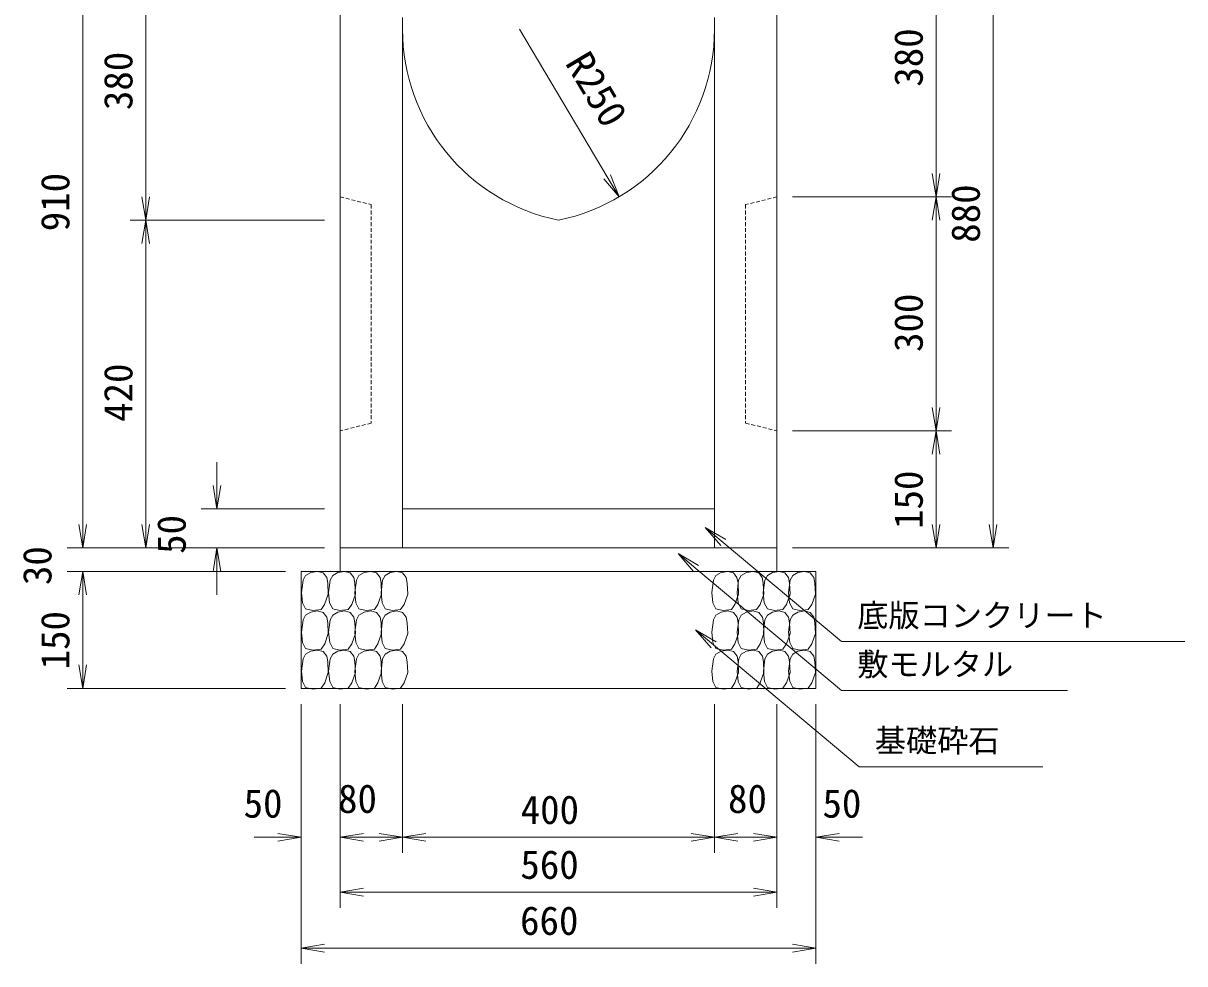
# Model space of a CAD drawing. Units: millimetres on the paper. Extents: x 0 to 841, y 0 to 594.
# Drawn here: x 294.1 to 368.6, y 186.3 to 246.6 of the extents above; entities that cross this region are included whole.
import ezdxf
from ezdxf.enums import TextEntityAlignment as Align

# ---------------------------------------------------------------- set-up
doc = ezdxf.new("R2010")
doc.units = ezdxf.units.MM
doc.linetypes.add('USER2', pattern=[0.375, 0.25, -0.125])
for name, color, linetype, lineweight in [('D-STR-DIM（寸法）', 7, 'Continuous', 18), ('D-STR-HTXT（旗揚げ）', 7, 'Continuous', 18), ('D-STR-STR2（構造物）', 7, 'Continuous', 18), ('D-STR-STRn（構造物）', 7, 'Continuous', 18), ('D-STR-TXT（文字）', 7, 'Continuous', 18), ('D-STR（構造物外形線）', 1, 'Continuous', 18)]:
    doc.layers.add(name, color=color, linetype=linetype, lineweight=lineweight)
doc.styles.add('ＭＳ ゴシック', font='')
doc.styles.get('ＭＳ ゴシック').set_extended_font_data('MS Gothic')

msp = doc.modelspace()

# ---------------------------------------------------------------- linework, layer by layer
at = {"layer": 'D-STR-DIM（寸法）'}
for p, q in [((297.932, 256.931), (297.932, 214.431)), ((356.298, 255.431), (356.298, 214.431)), ((352.638, 236.931), (352.638, 252.931)), ((301.972, 251.431), (301.972, 235.431)), ((325.935, 246.178), (331.553, 236.721)), ((331.767, 236.848), (332.318, 235.431)), ((352.638, 235.431), (352.388, 236.931)), ((352.888, 236.931), (352.638, 235.431)), ((352.638, 235.431), (352.638, 236.931)), ((332.318, 235.431), (331.338, 236.593)), ((332.318, 235.431), (331.553, 236.721)), ((301.972, 233.931), (301.722, 235.431)), ((302.222, 235.431), (301.972, 233.931)), ((301.972, 233.931), (301.972, 235.431)), ((343.435, 235.431), (353.638, 235.431)), ((343.435, 235.431), (353.638, 235.431)), ((352.388, 233.931), (352.638, 235.431)), ((352.638, 235.431), (352.888, 233.931)), ((352.638, 235.431), (352.638, 233.931)), ((313.435, 233.931), (300.972, 233.931)), ((313.435, 233.931), (300.972, 233.931)), ((301.722, 232.431), (301.972, 233.931)), ((301.972, 233.931), (302.222, 232.431)), ((301.972, 233.931), (301.972, 232.431)), ((352.638, 221.931), (352.638, 233.931)), ((301.972, 214.431), (301.972, 232.431)), ((352.638, 220.431), (352.388, 221.931)), ((352.888, 221.931), (352.638, 220.431)), ((352.638, 220.431), (352.638, 221.931)), ((343.435, 220.431), (353.638, 220.431)), ((343.435, 220.431), (353.638, 220.431)), ((352.388, 218.931), (352.638, 220.431)), ((352.638, 220.431), (352.888, 218.931)), ((352.638, 220.431), (352.638, 218.931)), ((352.638, 214.431), (352.638, 218.931)), ((306.538, 216.931), (306.538, 218.431)), ((306.538, 215.431), (306.288, 216.931)), ((306.788, 216.931), (306.538, 215.431)), ((306.538, 215.431), (306.538, 216.931)), ((297.932, 214.431), (297.932, 215.931)), ((313.435, 215.431), (305.538, 215.431)), ((297.932, 212.931), (297.682, 214.431)), ((297.932, 212.931), (297.682, 214.431)), ((298.182, 214.431), (297.932, 212.931)), ((297.932, 212.931), (297.932, 214.431)), ((298.182, 214.431), (297.932, 212.931)), ((297.932, 212.931), (297.932, 214.431)), ((301.972, 212.931), (301.722, 214.431)), ((302.222, 214.431), (301.972, 212.931)), ((301.972, 212.931), (301.972, 214.431)), ((338.838, 213.088), (337.848, 214.242)), ((337.848, 214.242), (339.159, 213.472)), ((337.848, 214.242), (338.999, 213.28)), ((352.638, 212.931), (352.388, 214.431)), ((352.888, 214.431), (352.638, 212.931)), ((352.638, 212.931), (352.638, 214.431)), ((356.298, 212.931), (356.048, 214.431)), ((356.548, 214.431), (356.298, 212.931)), ((356.298, 212.931), (356.298, 214.431)), ((313.435, 212.931), (296.932, 212.931)), ((313.435, 212.931), (296.932, 212.931)), ((313.435, 212.931), (300.972, 212.931)), ((313.435, 212.931), (305.538, 212.931)), ((306.288, 211.431), (306.538, 212.931)), ((306.538, 212.931), (306.788, 211.431)), ((306.538, 212.931), (306.538, 211.431)), ((337.09, 211.417), (336.1, 212.571)), ((336.1, 212.571), (337.411, 211.8)), ((336.1, 212.571), (337.25, 211.608)), ((343.435, 212.931), (353.638, 212.931)), ((343.435, 212.931), (357.298, 212.931)), ((310.935, 211.431), (296.932, 211.431)), ((310.935, 211.431), (296.932, 211.431)), ((297.682, 209.931), (297.932, 211.431)), ((297.682, 209.931), (297.932, 211.431)), ((297.932, 211.431), (298.182, 209.931)), ((297.932, 211.431), (297.932, 209.931)), ((297.932, 211.431), (298.182, 209.931)), ((297.932, 211.431), (297.932, 209.931)), ((306.538, 211.431), (306.538, 209.931)), ((297.932, 209.931), (297.932, 205.431)), ((297.932, 209.931), (297.932, 208.431)), ((338.219, 206.532), (337.228, 207.686)), ((337.228, 207.686), (338.539, 206.915)), ((337.228, 207.686), (338.379, 206.724)), ((297.932, 203.931), (297.682, 205.431)), ((298.182, 205.431), (297.932, 203.931)), ((297.932, 203.931), (297.932, 205.431)), ((310.935, 203.931), (296.932, 203.931)), ((310.435, 194.643), (311.935, 194.393)), ((311.935, 194.393), (310.435, 194.143)), ((311.935, 194.393), (310.435, 194.393)), ((314.435, 194.393), (315.935, 194.643)), ((314.435, 194.393), (315.935, 194.643)), ((315.935, 194.143), (314.435, 194.393)), ((314.435, 194.393), (315.935, 194.393)), ((315.935, 194.143), (314.435, 194.393)), ((314.435, 194.393), (315.935, 194.393)), ((316.935, 194.643), (318.435, 194.393)), ((318.435, 194.393), (316.935, 194.143)), ((318.435, 194.393), (316.935, 194.393)), ((318.435, 194.393), (319.935, 194.643)), ((319.935, 194.143), (318.435, 194.393)), ((318.435, 194.393), (319.935, 194.393)), ((336.935, 194.643), (338.435, 194.393)), ((338.435, 194.393), (336.935, 194.143)), ((338.435, 194.393), (336.935, 194.393)), ((338.435, 194.393), (339.935, 194.643)), ((339.935, 194.143), (338.435, 194.393)), ((338.435, 194.393), (339.935, 194.393)), ((340.935, 194.643), (342.435, 194.393)), ((340.935, 194.643), (342.435, 194.393)), ((342.435, 194.393), (340.935, 194.143)), ((342.435, 194.393), (340.935, 194.393)), ((342.435, 194.393), (340.935, 194.143)), ((342.435, 194.393), (340.935, 194.393)), ((344.935, 194.393), (346.435, 194.643)), ((346.435, 194.143), (344.935, 194.393)), ((344.935, 194.393), (346.435, 194.393)), ((314.435, 190.877), (315.935, 191.127)), ((315.935, 190.627), (314.435, 190.877)), ((314.435, 190.877), (315.935, 190.877)), ((340.935, 191.127), (342.435, 190.877)), ((342.435, 190.877), (340.935, 190.627)), ((342.435, 190.877), (340.935, 190.877)), ((311.935, 187.286), (313.435, 187.536)), ((313.435, 187.036), (311.935, 187.286)), ((311.935, 187.286), (313.435, 187.286)), ((343.435, 187.536), (344.935, 187.286)), ((344.935, 187.286), (343.435, 187.036)), ((344.935, 187.286), (343.435, 187.286))]:
    msp.add_line(p, q, dxfattribs=at)
at = {"layer": 'D-STR-DIM（寸法）', "linetype": 'USER2'}
for p, q in [((314.435, 235.431), (316.435, 234.931)), ((342.435, 235.431), (340.435, 234.931)), ((316.435, 234.931), (316.435, 220.931)), ((340.435, 234.931), (340.435, 220.931)), ((316.435, 220.931), (314.435, 220.431)), ((340.435, 220.931), (342.435, 220.431))]:
    msp.add_line(p, q, dxfattribs=at)
at = {"layer": 'D-STR-HTXT（旗揚げ）'}
for p, q in [((338.999, 213.28), (346.588, 206.933)), ((337.25, 211.608), (346.588, 203.8)), ((338.379, 206.724), (347.717, 198.915)), ((346.588, 206.933), (368.586, 206.933)), ((346.588, 203.8), (361.073, 203.8)), ((311.935, 202.931), (311.935, 193.393)), ((311.935, 202.931), (311.935, 186.286)), ((314.435, 202.931), (314.435, 193.393)), ((314.435, 202.931), (314.435, 193.393)), ((314.435, 202.931), (314.435, 189.877)), ((318.435, 202.912), (318.435, 193.393)), ((318.435, 202.912), (318.435, 193.393)), ((338.435, 202.931), (338.435, 193.393)), ((338.435, 202.931), (338.435, 193.393)), ((342.435, 202.931), (342.435, 193.393)), ((342.435, 202.931), (342.435, 193.393)), ((342.435, 202.931), (342.435, 189.877)), ((344.935, 202.931), (344.935, 193.393)), ((344.935, 202.931), (344.935, 186.286)), ((347.717, 198.915), (359.496, 198.915)), ((310.435, 194.393), (308.935, 194.393)), ((315.935, 194.393), (317.435, 194.393)), ((315.935, 194.393), (316.935, 194.393)), ((319.935, 194.393), (336.935, 194.393)), ((340.935, 194.393), (339.435, 194.393)), ((340.935, 194.393), (339.935, 194.393)), ((346.435, 194.393), (347.935, 194.393)), ((340.935, 190.877), (315.935, 190.877)), ((313.435, 187.286), (343.435, 187.286))]:
    msp.add_line(p, q, dxfattribs=at)
at = {"layer": 'D-STR-STR2（構造物）'}
msp.add_line((338.435, 215.431), (318.435, 215.431), dxfattribs=at)
at = {"layer": 'D-STR-STRn（構造物）'}
for p, q in [((314.435, 212.931), (314.435, 211.431)), ((342.435, 212.931), (342.435, 211.431)), ((311.935, 211.431), (344.935, 211.431)), ((311.935, 203.931), (311.935, 211.431)), ((311.96, 210.076), (312.059, 210.867)), ((312.059, 210.867), (312.223, 211.164)), ((312.223, 211.164), (312.553, 211.361)), ((312.553, 211.361), (312.982, 211.427)), ((312.982, 211.427), (313.345, 211.328)), ((313.345, 211.328), (313.576, 211.032)), ((313.576, 211.032), (313.642, 210.669)), ((313.698, 210.076), (313.797, 210.867)), ((313.797, 210.867), (313.962, 211.164)), ((313.962, 211.164), (314.291, 211.361)), ((314.291, 211.361), (314.72, 211.427)), ((314.72, 211.427), (315.083, 211.328)), ((315.083, 211.328), (315.314, 211.032)), ((315.314, 211.032), (315.38, 210.669)), ((315.378, 210.076), (315.477, 210.867)), ((315.477, 210.867), (315.642, 211.164)), ((315.642, 211.164), (315.972, 211.361)), ((315.972, 211.361), (316.4, 211.427)), ((316.4, 211.427), (316.763, 211.328)), ((316.763, 211.328), (316.994, 211.032)), ((316.994, 211.032), (317.06, 210.669)), ((317.058, 210.076), (317.157, 210.867)), ((317.157, 210.867), (317.322, 211.164)), ((317.322, 211.164), (317.652, 211.361)), ((317.652, 211.361), (318.08, 211.427)), ((318.08, 211.427), (318.443, 211.328)), ((318.443, 211.328), (318.674, 211.032)), ((318.674, 211.032), (318.74, 210.669)), ((338.264, 210.076), (338.363, 210.867)), ((338.363, 210.867), (338.528, 211.164)), ((338.528, 211.164), (338.857, 211.361)), ((338.857, 211.361), (339.286, 211.427)), ((339.286, 211.427), (339.649, 211.328)), ((339.649, 211.328), (339.88, 211.032)), ((339.88, 211.032), (339.946, 210.669)), ((339.886, 210.076), (339.985, 210.867)), ((339.985, 210.867), (340.15, 211.164)), ((340.15, 211.164), (340.48, 211.361)), ((340.48, 211.361), (340.908, 211.427)), ((340.908, 211.427), (341.271, 211.328)), ((341.271, 211.328), (341.502, 211.032)), ((341.502, 211.032), (341.568, 210.669)), ((341.566, 210.076), (341.665, 210.867)), ((341.665, 210.867), (341.83, 211.164)), ((341.83, 211.164), (342.16, 211.361)), ((342.16, 211.361), (342.588, 211.427)), ((342.588, 211.427), (342.951, 211.328)), ((342.951, 211.328), (343.182, 211.032)), ((343.182, 211.032), (343.248, 210.669)), ((343.188, 210.076), (343.287, 210.867)), ((343.287, 210.867), (343.452, 211.164)), ((343.452, 211.164), (343.782, 211.361)), ((343.782, 211.361), (344.211, 211.427)), ((344.211, 211.427), (344.573, 211.328)), ((344.573, 211.328), (344.804, 211.032)), ((344.804, 211.032), (344.87, 210.669)), ((344.935, 203.931), (344.935, 211.431)), ((312.026, 209.417), (311.96, 210.076)), ((313.642, 210.669), (313.674, 209.977)), ((313.764, 209.417), (313.698, 210.076)), ((315.444, 209.417), (315.378, 210.076)), ((315.38, 210.669), (315.413, 209.977)), ((317.124, 209.417), (317.058, 210.076)), ((317.06, 210.669), (317.093, 209.977)), ((318.74, 210.669), (318.773, 209.977)), ((338.33, 209.417), (338.264, 210.076)), ((339.952, 209.417), (339.886, 210.076)), ((339.946, 210.669), (339.979, 209.977)), ((341.632, 209.417), (341.566, 210.076)), ((341.568, 210.669), (341.601, 209.977)), ((343.254, 209.417), (343.188, 210.076)), ((343.248, 210.669), (343.281, 209.977)), ((344.87, 210.669), (344.903, 209.977)), ((312.223, 209.021), (312.026, 209.417)), ((313.444, 209.318), (313.213, 208.988)), ((313.674, 209.977), (313.444, 209.318)), ((313.962, 209.021), (313.764, 209.417)), ((315.182, 209.318), (314.951, 208.988)), ((315.413, 209.977), (315.182, 209.318)), ((315.642, 209.021), (315.444, 209.417)), ((316.862, 209.318), (316.631, 208.988)), ((317.093, 209.977), (316.862, 209.318)), ((317.322, 209.021), (317.124, 209.417)), ((318.542, 209.318), (318.311, 208.988)), ((318.773, 209.977), (318.542, 209.318)), ((338.528, 209.021), (338.33, 209.417)), ((339.748, 209.318), (339.517, 208.988)), ((339.979, 209.977), (339.748, 209.318)), ((340.15, 209.021), (339.952, 209.417)), ((341.37, 209.318), (341.139, 208.988)), ((341.601, 209.977), (341.37, 209.318)), ((341.83, 209.021), (341.632, 209.417)), ((343.05, 209.318), (342.819, 208.988)), ((343.281, 209.977), (343.05, 209.318)), ((343.452, 209.021), (343.254, 209.417)), ((344.672, 209.318), (344.442, 208.988)), ((344.903, 209.977), (344.672, 209.318)), ((312.062, 208.33), (312.226, 208.627)), ((312.685, 208.923), (312.223, 209.021)), ((312.226, 208.627), (312.556, 208.825)), ((312.556, 208.825), (312.985, 208.891)), ((313.213, 208.988), (312.685, 208.923)), ((312.985, 208.891), (313.348, 208.792)), ((313.348, 208.792), (313.579, 208.495)), ((313.8, 208.33), (313.965, 208.627)), ((314.423, 208.923), (313.962, 209.021)), ((313.965, 208.627), (314.294, 208.825)), ((314.294, 208.825), (314.723, 208.891)), ((314.951, 208.988), (314.423, 208.923)), ((314.723, 208.891), (315.086, 208.792)), ((315.086, 208.792), (315.317, 208.495)), ((315.48, 208.33), (315.645, 208.627)), ((316.103, 208.923), (315.642, 209.021)), ((315.645, 208.627), (315.974, 208.825)), ((315.974, 208.825), (316.403, 208.891)), ((316.631, 208.988), (316.103, 208.923)), ((316.403, 208.891), (316.766, 208.792)), ((316.766, 208.792), (316.997, 208.495)), ((317.16, 208.33), (317.325, 208.627)), ((317.784, 208.923), (317.322, 209.021)), ((317.325, 208.627), (317.655, 208.825)), ((317.655, 208.825), (318.083, 208.891)), ((318.311, 208.988), (317.784, 208.923)), ((318.083, 208.891), (318.446, 208.792)), ((318.446, 208.792), (318.677, 208.495)), ((338.366, 208.33), (338.531, 208.627)), ((338.989, 208.923), (338.528, 209.021)), ((338.531, 208.627), (338.86, 208.825)), ((338.86, 208.825), (339.289, 208.891)), ((339.517, 208.988), (338.989, 208.923)), ((339.289, 208.891), (339.652, 208.792)), ((339.652, 208.792), (339.883, 208.495)), ((339.988, 208.33), (340.153, 208.627)), ((340.611, 208.923), (340.15, 209.021)), ((340.153, 208.627), (340.483, 208.825)), ((340.483, 208.825), (340.911, 208.891)), ((341.139, 208.988), (340.611, 208.923)), ((340.911, 208.891), (341.274, 208.792)), ((341.274, 208.792), (341.505, 208.495)), ((341.668, 208.33), (341.833, 208.627)), ((342.292, 208.923), (341.83, 209.021)), ((341.833, 208.627), (342.163, 208.825)), ((342.163, 208.825), (342.591, 208.891)), ((342.819, 208.988), (342.292, 208.923)), ((342.591, 208.891), (342.954, 208.792)), ((342.954, 208.792), (343.185, 208.495)), ((343.29, 208.33), (343.455, 208.627)), ((343.914, 208.923), (343.452, 209.021)), ((343.455, 208.627), (343.785, 208.825)), ((343.785, 208.825), (344.214, 208.891)), ((344.442, 208.988), (343.914, 208.923)), ((344.214, 208.891), (344.576, 208.792)), ((344.576, 208.792), (344.807, 208.495)), ((311.963, 207.54), (312.062, 208.33)), ((313.579, 208.495), (313.645, 208.133)), ((313.645, 208.133), (313.677, 207.441)), ((313.701, 207.54), (313.8, 208.33)), ((315.317, 208.495), (315.383, 208.133)), ((315.381, 207.54), (315.48, 208.33)), ((315.383, 208.133), (315.416, 207.441)), ((316.997, 208.495), (317.063, 208.133)), ((317.061, 207.54), (317.16, 208.33)), ((317.063, 208.133), (317.096, 207.441)), ((318.677, 208.495), (318.743, 208.133)), ((318.743, 208.133), (318.776, 207.441)), ((338.267, 207.54), (338.366, 208.33)), ((339.883, 208.495), (339.949, 208.133)), ((339.889, 207.54), (339.988, 208.33)), ((339.949, 208.133), (339.982, 207.441)), ((341.505, 208.495), (341.571, 208.133)), ((341.569, 207.54), (341.668, 208.33)), ((341.571, 208.133), (341.604, 207.441)), ((343.185, 208.495), (343.251, 208.133)), ((343.191, 207.54), (343.29, 208.33)), ((343.251, 208.133), (343.284, 207.441)), ((344.807, 208.495), (344.873, 208.133)), ((344.873, 208.133), (344.906, 207.441)), ((312.029, 206.88), (311.963, 207.54)), ((313.677, 207.441), (313.447, 206.781)), ((313.767, 206.88), (313.701, 207.54)), ((315.416, 207.441), (315.185, 206.781)), ((315.447, 206.88), (315.381, 207.54)), ((317.096, 207.441), (316.865, 206.781)), ((317.127, 206.88), (317.061, 207.54)), ((318.776, 207.441), (318.545, 206.781)), ((338.333, 206.88), (338.267, 207.54)), ((339.982, 207.441), (339.751, 206.781)), ((339.955, 206.88), (339.889, 207.54)), ((341.604, 207.441), (341.373, 206.781)), ((341.635, 206.88), (341.569, 207.54)), ((343.284, 207.441), (343.053, 206.781)), ((343.257, 206.88), (343.191, 207.54)), ((344.906, 207.441), (344.675, 206.781)), ((312.226, 206.485), (312.029, 206.88)), ((312.688, 206.386), (312.226, 206.485)), ((312.226, 206.127), (312.556, 206.325)), ((312.556, 206.325), (312.985, 206.391)), ((313.216, 206.452), (312.688, 206.386)), ((312.985, 206.391), (313.348, 206.292)), ((313.447, 206.781), (313.216, 206.452)), ((313.348, 206.292), (313.579, 205.995)), ((313.965, 206.485), (313.767, 206.88)), ((314.426, 206.386), (313.965, 206.485)), ((313.965, 206.127), (314.294, 206.325)), ((314.294, 206.325), (314.723, 206.391)), ((314.954, 206.452), (314.426, 206.386)), ((314.723, 206.391), (315.086, 206.292)), ((315.185, 206.781), (314.954, 206.452)), ((315.086, 206.292), (315.317, 205.995)), ((315.645, 206.485), (315.447, 206.88)), ((316.106, 206.386), (315.645, 206.485)), ((315.645, 206.127), (315.974, 206.325)), ((315.974, 206.325), (316.403, 206.391)), ((316.634, 206.452), (316.106, 206.386)), ((316.403, 206.391), (316.766, 206.292)), ((316.865, 206.781), (316.634, 206.452)), ((316.766, 206.292), (316.997, 205.995)), ((317.325, 206.485), (317.127, 206.88)), ((317.787, 206.386), (317.325, 206.485)), ((317.325, 206.127), (317.655, 206.325)), ((317.655, 206.325), (318.083, 206.391)), ((318.314, 206.452), (317.787, 206.386)), ((318.083, 206.391), (318.446, 206.292)), ((318.545, 206.781), (318.314, 206.452)), ((318.446, 206.292), (318.677, 205.995)), ((338.531, 206.485), (338.333, 206.88)), ((338.992, 206.386), (338.531, 206.485)), ((338.531, 206.127), (338.86, 206.325)), ((338.86, 206.325), (339.289, 206.391)), ((339.52, 206.452), (338.992, 206.386)), ((339.289, 206.391), (339.652, 206.292)), ((339.751, 206.781), (339.52, 206.452)), ((339.652, 206.292), (339.883, 205.995)), ((340.153, 206.485), (339.955, 206.88)), ((340.614, 206.386), (340.153, 206.485)), ((340.153, 206.127), (340.483, 206.325)), ((340.483, 206.325), (340.911, 206.391)), ((341.142, 206.452), (340.614, 206.386)), ((340.911, 206.391), (341.274, 206.292)), ((341.373, 206.781), (341.142, 206.452)), ((341.274, 206.292), (341.505, 205.995)), ((341.833, 206.485), (341.635, 206.88)), ((342.295, 206.386), (341.833, 206.485)), ((341.833, 206.127), (342.163, 206.325)), ((342.163, 206.325), (342.591, 206.391)), ((342.822, 206.452), (342.295, 206.386)), ((342.591, 206.391), (342.954, 206.292)), ((343.053, 206.781), (342.822, 206.452)), ((342.954, 206.292), (343.185, 205.995)), ((343.455, 206.485), (343.257, 206.88)), ((343.917, 206.386), (343.455, 206.485)), ((343.455, 206.127), (343.785, 206.325)), ((343.785, 206.325), (344.214, 206.391)), ((344.445, 206.452), (343.917, 206.386)), ((344.214, 206.391), (344.576, 206.292)), ((344.675, 206.781), (344.445, 206.452)), ((344.576, 206.292), (344.807, 205.995)), ((311.963, 205.04), (312.062, 205.83)), ((312.062, 205.83), (312.226, 206.127)), ((313.579, 205.995), (313.645, 205.633)), ((313.645, 205.633), (313.677, 204.941)), ((313.701, 205.04), (313.8, 205.83)), ((313.8, 205.83), (313.965, 206.127)), ((315.317, 205.995), (315.383, 205.633)), ((315.381, 205.04), (315.48, 205.83)), ((315.383, 205.633), (315.416, 204.941)), ((315.48, 205.83), (315.645, 206.127)), ((316.997, 205.995), (317.063, 205.633)), ((317.061, 205.04), (317.16, 205.83)), ((317.063, 205.633), (317.096, 204.941)), ((317.16, 205.83), (317.325, 206.127)), ((318.677, 205.995), (318.743, 205.633)), ((318.743, 205.633), (318.776, 204.941)), ((338.267, 205.04), (338.366, 205.83)), ((338.366, 205.83), (338.531, 206.127)), ((339.883, 205.995), (339.949, 205.633)), ((339.889, 205.04), (339.988, 205.83)), ((339.949, 205.633), (339.982, 204.941)), ((339.988, 205.83), (340.153, 206.127)), ((341.505, 205.995), (341.571, 205.633)), ((341.569, 205.04), (341.668, 205.83)), ((341.571, 205.633), (341.604, 204.941)), ((341.668, 205.83), (341.833, 206.127)), ((343.185, 205.995), (343.251, 205.633)), ((343.191, 205.04), (343.29, 205.83)), ((343.251, 205.633), (343.284, 204.941)), ((343.29, 205.83), (343.455, 206.127)), ((344.807, 205.995), (344.873, 205.633)), ((344.873, 205.633), (344.906, 204.941)), ((312.029, 204.38), (311.963, 205.04)), ((313.677, 204.941), (313.447, 204.281)), ((313.767, 204.38), (313.701, 205.04)), ((315.416, 204.941), (315.185, 204.281)), ((315.447, 204.38), (315.381, 205.04)), ((317.096, 204.941), (316.865, 204.281)), ((317.127, 204.38), (317.061, 205.04)), ((318.776, 204.941), (318.545, 204.281)), ((338.333, 204.38), (338.267, 205.04)), ((339.982, 204.941), (339.751, 204.281)), ((339.955, 204.38), (339.889, 205.04)), ((341.604, 204.941), (341.373, 204.281)), ((341.635, 204.38), (341.569, 205.04)), ((343.284, 204.941), (343.053, 204.281)), ((343.257, 204.38), (343.191, 205.04)), ((344.906, 204.941), (344.675, 204.281)), ((312.226, 203.985), (312.029, 204.38)), ((313.447, 204.281), (313.216, 203.952)), ((313.965, 203.985), (313.767, 204.38)), ((315.185, 204.281), (314.954, 203.952)), ((315.645, 203.985), (315.447, 204.38)), ((316.865, 204.281), (316.634, 203.952)), ((317.325, 203.985), (317.127, 204.38)), ((318.545, 204.281), (318.314, 203.952)), ((338.531, 203.985), (338.333, 204.38)), ((339.751, 204.281), (339.52, 203.952)), ((340.153, 203.985), (339.955, 204.38)), ((341.373, 204.281), (341.142, 203.952)), ((341.833, 203.985), (341.635, 204.38)), ((343.053, 204.281), (342.822, 203.952)), ((343.455, 203.985), (343.257, 204.38)), ((344.675, 204.281), (344.445, 203.952)), ((344.935, 203.931), (311.935, 203.931)), ((312.688, 203.886), (312.226, 203.985)), ((313.216, 203.952), (312.688, 203.886)), ((314.426, 203.886), (313.965, 203.985)), ((314.954, 203.952), (314.426, 203.886)), ((316.106, 203.886), (315.645, 203.985)), ((316.634, 203.952), (316.106, 203.886)), ((317.787, 203.886), (317.325, 203.985)), ((318.314, 203.952), (317.787, 203.886)), ((338.992, 203.886), (338.531, 203.985)), ((339.52, 203.952), (338.992, 203.886)), ((340.614, 203.886), (340.153, 203.985)), ((341.142, 203.952), (340.614, 203.886)), ((342.295, 203.886), (341.833, 203.985)), ((342.822, 203.952), (342.295, 203.886)), ((343.917, 203.886), (343.455, 203.985)), ((344.445, 203.952), (343.917, 203.886))]:
    msp.add_line(p, q, dxfattribs=at)
at = {"layer": 'D-STR（構造物外形線）'}
for p, q in [((314.435, 212.931), (314.435, 248.431)), ((342.435, 212.931), (342.435, 248.431)), ((318.435, 246.178), (318.435, 246.931)), ((338.435, 246.178), (338.435, 246.931)), ((318.435, 246.178), (318.435, 212.931)), ((338.435, 246.178), (338.435, 212.931)), ((342.435, 212.931), (314.435, 212.931))]:
    msp.add_line(p, q, dxfattribs=at)
for centre, start, end in [((330.935, 246.178), 180, 258.46304), ((325.935, 246.178), 281.53696, 0)]:
    msp.add_arc(centre, 12.5, start, end, dxfattribs=at)

# ---------------------------------------------------------------- texts
at = {"layer": 'D-STR-DIM（寸法）', "style": 'ＭＳ ゴシック'}
for s, rotation, p in [('380', 90, (352.338, 242.488)), ('380', 90, (301.672, 240.988)), ('R250', 300.707, (328.348, 243.725)), ('910', 90, (297.632, 233.225)), ('880', 90, (355.998, 232.488)), ('300', 90, (352.338, 225.488)), ('420', 90, (301.672, 221.007)), ('150', 90, (352.338, 214.149)), ('50', 90, (305.088, 212.55)), ('30', 90, (296.482, 210.55)), ('150', 90, (297.632, 205.149))]:
    msp.add_text(s, height=1.833, rotation=rotation, dxfattribs=at).set_placement(p, align=Align.BOTTOM_LEFT)
for s, p in [('50', (308.249, 195.097)), ('80', (314.305, 195.402)), ('80', (339.305, 195.402)), ('50', (345.36, 195.097)), ('400', (326.012, 194.693)), ('560', (325.993, 191.177)), ('660', (325.973, 187.586))]:
    msp.add_text(s, height=1.833, dxfattribs=at).set_placement(p, align=Align.BOTTOM_LEFT)
at = {"layer": 'D-STR-TXT（文字）', "style": 'ＭＳ ゴシック'}
for s, p in [('底版コンクリート', (347.588, 207.433)), ('敷モルタル', (347.588, 204.3)), ('基礎砕石', (348.717, 199.415))]:
    msp.add_text(s, height=1.466, dxfattribs=at).set_placement(p, align=Align.BOTTOM_LEFT)

doc.saveas('drawing.dxf')
